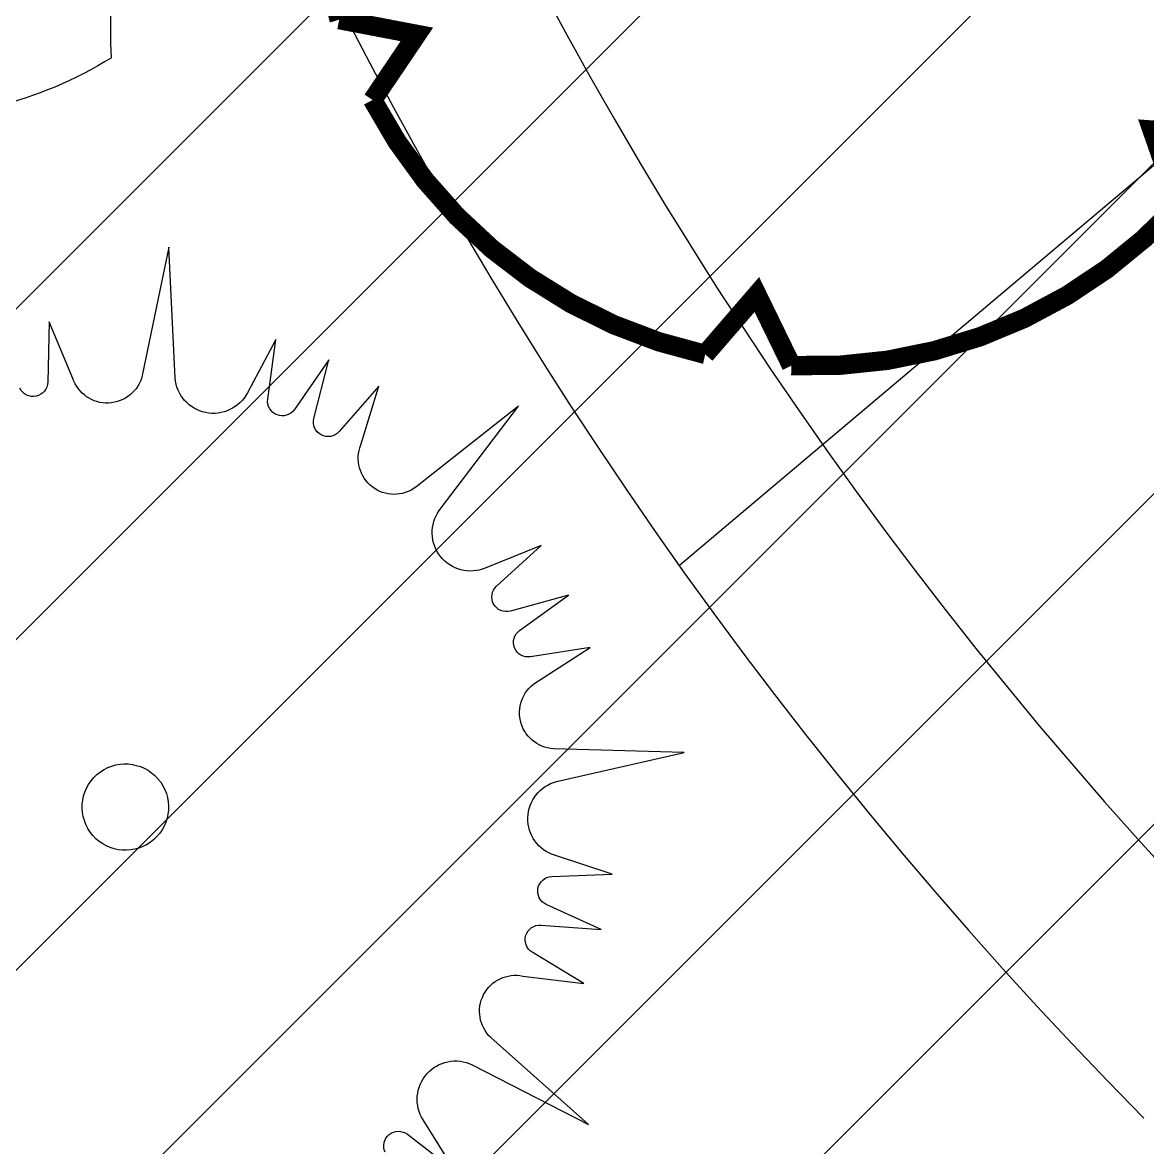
# Model space of a CAD drawing. Extents: x 116619 to 413619, y -387877 to -177877.
# Drawn here: x 242424 to 248438, y -299495 to -293480 of the extents above; entities that cross this region are included whole.
import ezdxf

# ---------------------------------------------------------------- set-up
doc = ezdxf.new("R2010")
doc.units = 0
doc.header["$LTSCALE"] = 35
doc.header["$MEASUREMENT"] = 0
doc.layers.get('0').update_dxf_attribs({"linetype": 'CONTINUOUS'})
for name, color, linetype in [('FU', 7, 'CONTINUOUS'), ('LAYER5', 23, 'CONTINUOUS'), ('STRU-02', 4, 'CONTINUOUS'), ('TREE', 84, 'CONTINUOUS')]:
    doc.layers.add(name, color=color, linetype=linetype)
doc.styles.add('HZ', font='txt', dxfattribs={"bigfont": 'hztxt'})

# ---------------------------------------------------------------- blocks, each defined once
blk = doc.blocks.new('A$C03D54C55')
at = {"color": 2}
for p, q in [((20007.67929664078, 36036.26572680898), (20581.51638132361, 40913.45505759888)), ((20581.51638132361, 40913.45505759888), (21243.60720097339, 36047.46075893182)), ((23831.42717797009, 35762.12449720153), (24868.83638483248, 37820.421990384)), ((24868.83638483248, 37820.421990384), (24763.9285891545, 35554.84957829799))]:
    blk.add_line(p, q, dxfattribs=at)
at = {"color": 3}
for p, q in [((16485.583067188, 35476.87685973919), (16338.01937363406, 37740.07127391221)), ((16338.01937363406, 37740.07127391221), (17264.75044930332, 35670.04868626024)), ((14714.29462421057, 34878.99647990143), (14306.97715443277, 37110.12096742162)), ((14306.97715443277, 37110.12096742162), (15466.01911644064, 35160.647774401)), ((9785.004657020036, 31758.9399374671), (7089.592495070479, 35863.93909037113)), ((7089.592495070479, 35863.93909037113), (10724.58433229144, 32561.95497298584)), ((12890.38005909673, 34006.79333258019), (12362.03349158764, 36250.37447386474)), ((12362.03349158764, 36250.37447386474), (13737.95133300524, 34447.41188588087)), ((7446.490645067679, 29066.46338789008), (5878.696969872195, 30705.3187787091)), ((5878.696969872195, 30705.3187787091), (7919.199031767901, 29715.28073125909)), ((6473.915076397534, 27469.89818093774), (4727.752615843201, 28917.22007372818)), ((4727.752615843201, 28917.22007372818), (6868.727484070376, 28168.8547794905)), ((5637.356835295737, 25629.36212308012), (3790.473724270414, 27008.43036183191)), ((3790.473724270414, 27008.43036183191), (6003.409953161346, 26511.70383056533)), ((4703.393575507391, 21911.3096889279), (-0.0545263298554346, 23323.34393831744)), ((-0.0545263298554346, 23323.34393831744), (4906.985249392746, 23130.40506820503)), ((2388.242904807383, 18593.26287418633), (4587.742360515404, 19146.45917238691)), ((4642.67847693467, 18345.58515793376), (2388.242904807383, 18593.26287418633)), ((2655.936070523137, 16483.68702727876), (4777.057909841358, 17286.5980701521)), ((4923.894700127566, 16497.38572804636), (2655.936070523137, 16483.68702727876)), ((3164.885160285223, 14418.99801707506), (5179.38232110464, 15460.93140700553)), ((5466.127681358164, 14549.72403640288), (3164.885160285223, 14418.99801707506)), ((2629.899951086845, 9159.553446275473), (6512.929218578327, 12165.93806503783)), ((7140.588352958264, 11101.19061870093), (2629.899951086845, 9159.553446275473)), ((7499.879427561187, 7071.26912857662), (8829.20603704115, 8908.853076408326)), ((9386.081437162007, 8330.660242956888), (7499.879427561187, 7071.26912857662))]:
    blk.add_line(p, q, dxfattribs=at)
at = {"color": 2}
for centre, major_axis, ratio, start_param, end_param in [((18583.80190607464, 36245.72506373213), (-1017.668914035831, 1017.668914035831), 0.9999999999999952, 1.196911905245726, 3.780933461381069), ((22578.35450282639, 36275.16131049482), (957.443967286326, 957.4439672863259), 0.9999999999999889, 2.525162394228837, 5.109183950364173), ((25312.25002691217, 35529.45944154885), (-388.1372554579132, 388.1372554579132), 0.9999999999999364, 0.7391260110211841, 3.409432069634918)]:
    blk.add_ellipse(centre, major_axis=major_axis, ratio=ratio, start_param=start_param, end_param=end_param, dxfattribs=at)
at = {"color": 3}
for centre, major_axis, ratio, start_param, end_param in [((15937.83716046516, 35441.16299944522), (388.1372554578763, 388.1372554578762), 0.99999999999999, 2.892590434588466, 5.562896493202054), ((14174.31038875322, 34780.41613903013), (388.1372554578901, 388.13725545789), 0.9999999999999701, 3.008054038613407, 5.67836009722706), ((11600.69699258052, 33594.34274289967), (-957.4439672864697, 957.44396728647), 0.9999999999999809, 1.652497768231767, 4.236519324367111), ((8559.613427787088, 31004.14435420773), (1017.668914035628, 1017.668914035628), 0.9999999999999847, 3.465839932838512, 6.04986148897383), ((7049.849363872141, 28687.02070157154), (543.2412223088583, 78.6767598054009), 0.9999999999998318, 4.232291942588258, 6.902598001202007), ((6123.629375124408, 27047.28608263453), (-388.1372554578255, 388.1372554578255), 0.9999999999999789, 2.135389412616291, 4.805695471229954), ((4914.520417460823, 24484.41434521496), (957.4439672865457, 957.4439672865454), 0.999999999999996, 3.92142579582442, 6.505447351959725), ((4249.862682471983, 20545.43642751133), (414.1720854201381, 1378.318367014293), 0.9999999999999796, 3.67048054342153, 6.25450209955685), ((4582.734684915224, 17799.95909555507), (388.1372554577881, 388.137255457788), 0.9999999999997212, 4.288853836183919, 6.959159894797629), ((4927.210105656268, 15948.48676991771), (-508.7032729704288, 206.2087248827968), 0.9999999999998354, 2.433242753064499, 5.103548811678137), ((5648.361105541961, 13208.01286029356), (-1228.409867716934, 569.5674656107337), 0.9999999999999427, 2.69752031926936, 5.281541875404657), ((7671.129941406165, 9763.346958134964), (1392.9325673747, 361.9929556447847), 0.9999999999999623, -0.8899378759119072, 1.694083680223398), ((9690.883500804834, 7874.155303062696), (388.1372554578748, 388.1372554578747), 0.9999999999999892, 4.986985536980665, 7.657291595594427)]:
    blk.add_ellipse(centre, major_axis=major_axis, ratio=ratio, start_param=start_param, end_param=end_param, dxfattribs=at)
at = {"extrusion": (0, 0, -1)}
blk.add_ellipse((20772.26998776448, 19854.31896274391), major_axis=(1145.512985522212, 1145.512985522212), ratio=0.9999999999999927, dxfattribs=at)
at = {"color": 2, "style": 'HZ', "flags": 1}
for tag, p, height in [('LNAME', (20772.26998776448, 19854.31896274391), 97.20000000001164), ('AMOUNT', (20772.26998776448, 19692.31896274409), 97.19999999995343), ('SCALE', (20772.26998776448, 19530.3189627442), 97.20000000001164), ('HNAME', (20772.26998776448, 19368.31896274438), 97.19999999995343), ('TYPE', (20772.26998776448, 19206.31896274356), 97.20000000001164)]:
    blk.add_attdef(tag, p, '', height=height, dxfattribs=at)
blk = doc.blocks.new('U_D0QGS')
at = {"layer": 'STRU-02', "color": 3, "xscale": 0.154678545, "yscale": 0.154678545, "zscale": 0.154678545}
blk.add_blockref('A$C03D54C55', (-2921.880306993713, -3320.268119789253), dxfattribs=at)
at = {"flags": 9}
for tag in ['YSIZE', 'XSIZE']:
    blk.add_attdef(tag, (0, 0), '', height=0.5, dxfattribs=at)
blk = doc.blocks.new('树-广玉兰')
at = {"const_width": 100}
blk.add_lwpolyline([(224.4120634550345, 2547.700072953478), (-2.91038304567337e-10, 2207.140742298856), (-224.4120634556748, 2547.700072952779, 0.2213846810703357), (-2094.16695267288, 1468.196584345074), (-1911.43995255843, 1103.570371150097), (-2318.579016128206, 1079.503488608985, 0.2213846810700955), (-2318.579016128264, -1079.503488608112), (-1911.43995255843, -1103.570371149224), (-2094.166952672822, -1468.196584344201, 0.2213846810699886), (-224.4120634556748, -2547.700072952779), (-2.91038304567337e-10, -2207.140742298856), (224.4120634550927, -2547.700072952779, 0.2213846810701095), (2094.166952672938, -1468.196584344318), (1911.439952558489, -1103.570371149341), (2318.579016128264, -1079.503488608229, 0.2213846810700955), (2318.579016128322, 1079.503488608869), (1911.439952558489, 1103.570371149981), (2094.16695267288, 1468.196584344958, 0.2213846810701125)], format="xyb", close=True, dxfattribs=at)
blk = doc.blocks.new('M_F13')
for p, q in [((-484.1707726325494, 239.3635604351966), (-484.1707726325494, 239.3635604351966)), ((-397.3273588397005, 192.8007087845654), (-484.1707726325494, 239.3635604351966)), ((-515.1862775585669, 179.497036884386), (-397.3273588397005, 192.8007087845654))]:
    blk.add_line(p, q)
blk.add_circle((-3.124356323995016, 3.122764844410995), 38.19129419894237)
for centre, radius, start, end in [((-8.366491272492567, 3.426213290907981), 532.1830287655648, 89.33214789761615, 114.3856376375889), ((-174.7510699382728, 449.0992219469845), 193.0394698033984, 352.0774890396579, 26.61284375673618), ((-84.56230609322301, 589.4586796650692), 201.8433641199807, 304.1868289016925, 338.5411029521464), ((-8.366491272492567, 3.426213290907981), 530.635912621629, 62.87665481919286, 77.70213155929174), ((-325.4140871285308, 399.2104523212729), 130.0053747879539, 343.6554930631364, 39.75999905221702), ((79.86628706235024, 476.3367862375235), 153.6894522377071, 315.8453936709736, 359.7650517005484), ((-8.366491272492567, 3.426213290907981), 526.717709094641, 126.0750832653475, 153.6245397522663), ((-355.5003343913286, 207.8080208276788), 224.403476599897, 48.5203254456983, 80.51513420599325), ((-244.3907489811299, 1929.23720569768), 1632.167053856146, 285.4397484795938, 290.7099380494143), ((-8.366491272492567, 3.426213290907981), 523.3081512775127, 31.40983736236552, 49.47524964655826), ((411.9486994804647, 44.08673669176824), 233.5512010930507, 83.53226198880667, 121.6543979234022), ((958.8282334270953, 2090.854452699206), 1965.482605593802, 250.0864889084941, 256.3451059776773), ((-8.366491272492567, 3.426213290907981), 533.5852264281983, 340.3307323359838, 19.42996586111129), ((-8.366491272492567, 3.426213290907981), 536.5325998408181, 160.8426086360242, 187.2750049578882), ((-610.1709703373417, -941.8811506774291), 880.120823157168, 77.37282204331454, 85.464893159638), ((-4.509560895889081, -499.5216754744943), 586.7160784787773, 134.7781732768324, 147.3314664882382), ((357.6164668545061, 465.0542429203251), 655.5885988104213, 266.7454952844627, 282.0146256256703), ((-8.366491272492567, 3.426213290907981), 524.2458075739542, 200.8102967799917, 231.4391627845076), ((-0.1343107446045906, -630.5382491610344), 545.230109940777, 39.65358745448385, 53.99299145650343), ((-8.366491272492567, 3.426213290907981), 514.0723757636953, 305.3940385052633, 326.2463764496025), ((-250.9462972172714, -395.6289919717128), 87.2136964104515, 97.74104035208522, 188.8107453020594), ((-1350.450460115571, -519.14793294827), 1107.830682670651, 2.946463605808077, 10.92381386573493), ((295.5747862085336, -375.7284358642501), 163.4501424661077, 170.6313753688686, 220.6278158106918), ((325.3933213488563, -117.6562043841968), 300.1513038858919, 230.4582328344403, 263.1092801234542), ((124.9841737184488, -442.2467953651558), 220.2945284226358, 160.600850515773, 199.3991494842191), ((100.2743666530096, -356.5412966543881), 177.912621491226, 186.1911535261988, 248.4951689965226), ((-8.366491272492567, 3.426213290907981), 521.8934893924253, 243.1498330697507, 261.8356210533511), ((-8.366491272492567, 3.426213290907981), 527.2859582375127, 274.7236248562025, 290.327701486811)]:
    blk.add_arc(centre, radius, start, end)
at = {"width": 0.8, "flags": 9}
for tag, p in [('XSIZE', (-62.48718857030872, 12.49105406600211)), ('YSIZE', (9.373079929115192, 6.245527033001053))]:
    blk.add_attdef(tag, p, '', height=0.2, dxfattribs=at)

msp = doc.modelspace()

# ---------------------------------------------------------------- hatches: boundary and pattern name
h = msp.add_hatch()
h.set_pattern_fill('ANSI31', color=256, scale=10000, style=0)
h.set_pattern_definition([(45, (0, 0), (-883.8834764831844, 883.8834764831845), [])])
h.paths.add_polyline_path([(236966.8906804842, -300379.5818405207), (245580.5499667004, -300379.5818405207), (245580.5499667004, -304519.5818405207), (236966.8906804842, -304519.5818405207)], flags=16)
h.paths.add_polyline_path([(279020.709975531, -268289.8483860219), (276120.1891458838, -268289.8483860219), (276120.1891458839, -274089.8483860238), (279020.7099755313, -274089.8483860237)], flags=16)
edge = h.paths.add_edge_path()
edge.add_line((276340.9290412129, -304679.5818405189), (279040.4866071889, -304679.5818405187))
edge.add_line((279040.4866071889, -304679.5818405187), (279040.4866071665, -268279.5818404977))
edge.add_line((279040.4866071665, -268279.5818404977), (241440.4866197506, -268278.8939743255))
edge.add_line((241440.4866197506, -268278.8939743255), (241524.684223327, -282103.403305457))
edge.add_line((241531.6832244877, -282103.403305457), (234940.5499667004, -282103.403305457))
edge.add_line((235090.5499667004, -293152.9041258792), (235090.5499667004, -282103.403305457))
edge.add_arc((239503.4084698582, -290819.1292220159), 5009.883529452485, 208.6992558960674, 240.9000647453393, ccw=False)
edge.add_line((236940.5499667004, -304633.6736457556), (279040.4866071889, -304633.673645753))
edge.add_line((273040.9657775193, -270679.5818404977), (275720.189145884, -270679.5818404977))
edge.add_line((273040.9657775193, -270679.5818404977), (273040.9657775193, -268261.1876349944))

# ---------------------------------------------------------------- linework, layer by layer
at = {"layer": 'FU'}
msp.add_line((251670.1992826242, -291544.2867562078), (245937.1869183182, -296383.4508223653), dxfattribs=at)
for radius, start in [(23861.22656514412, 143.2283900751096), (22861.22656514412, 141.3316837833661)]:
    msp.add_arc((265388.4834138466, -282562.9878114477), radius, start, 224.6714835468925, dxfattribs=at)

# ---------------------------------------------------------------- block references
at = {"layer": 'LAYER5', "extrusion": (0, 0, -1), "xscale": 4, "yscale": 4, "zscale": -4, "rotation": 354.786686086626}
msp.add_blockref('M_F13', (-241758.7309650166, -291916.3315583013), dxfattribs=at)
at = {"layer": 'TREE'}
for name, p, xscale, yscale, zscale, rotation in [('树-广玉兰', (246645.1792474658, -292665.1694085185), 1.036880627128104, 1.036880627128104, 1.036880627128104, 112.5864724489937), ('U_D0QGS', (243257.2484878771, -297464.0812257133), -0.9216, 0.9216, 0.9216, 356.0949266137707)]:
    msp.add_blockref(name, p, dxfattribs=dict(at, xscale=xscale, yscale=yscale, zscale=zscale, rotation=rotation))

doc.saveas('drawing.dxf')
